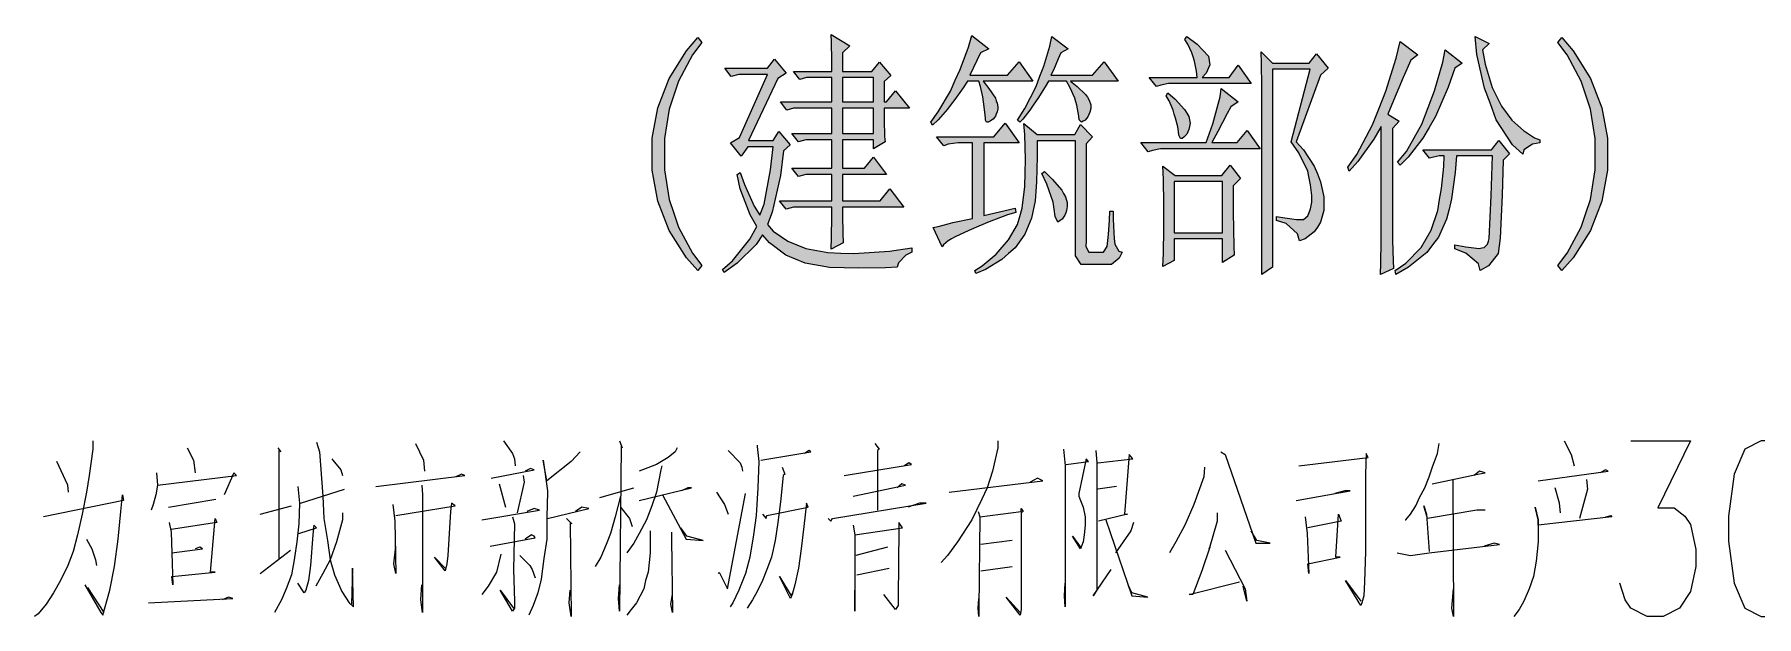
# Model space of a CAD drawing. Header units: millimetres. Extents: x 0 to 586, y 0 to 414.
# Drawn here: x 413.83 to 455.6, y 370.33 to 384.45 of the extents above; entities that cross this region are included whole.
import ezdxf

# ---------------------------------------------------------------- set-up
doc = ezdxf.new("R2010")
doc.units = ezdxf.units.MM

msp = doc.modelspace()

# ---------------------------------------------------------------- hatches: boundary and pattern name
h = msp.add_hatch(color=0)
h.dxf.hatch_style = 2
h.paths.add_polyline_path([(430.022, 384.252611), (429.792694, 383.956278), (429.4505, 383.31775), (429.337611, 382.975556), (429.224722, 382.636889), (429.111833, 381.924278), (429.111833, 381.550333), (429.111833, 381.165806), (429.224722, 380.449667), (429.337611, 380.114528), (429.4505, 379.779389), (429.792694, 379.147917), (430.022, 378.848056), (429.923222, 378.724583), (429.644528, 379.035028), (429.22825, 379.69825), (429.090667, 380.051028), (428.949556, 380.403806), (428.811972, 381.155222), (428.811972, 381.550333), (428.811972, 381.934861), (428.949556, 382.672167), (429.090667, 383.024944), (429.22825, 383.38125), (429.644528, 384.055056), (429.923222, 384.376083)])
h = msp.add_hatch(color=0)
h.paths.add_polyline_path([(434.442306, 382.665111), (434.442306, 382.379361), (434.452889, 381.973667), (434.463472, 381.846667), (434.184778, 381.673806), (434.184778, 381.896056), (433.433361, 381.896056), (433.433361, 381.204611), (433.966056, 381.204611), (434.184778, 381.47625), (434.502278, 381.056444), (433.433361, 381.056444), (433.433361, 380.410861), (434.343528, 380.410861), (434.583417, 380.707194), (434.918556, 380.259167), (433.433361, 380.259167), (433.433361, 380.061611), (433.443944, 379.627694), (433.451, 379.394861), (433.154667, 379.243167), (433.16525, 379.528917), (433.175833, 380.036917), (433.175833, 380.259167), (432.2445, 380.259167), (432.064583, 380.209778), (431.905833, 380.410861), (433.175833, 380.410861), (433.175833, 381.056444), (432.540833, 381.056444), (432.360917, 381.003528), (432.202167, 381.204611), (433.175833, 381.204611), (433.175833, 381.896056), (432.540833, 381.896056), (432.360917, 381.846667), (432.202167, 382.04775), (433.175833, 382.04775), (433.175833, 382.665111), (432.2445, 382.665111), (432.08575, 382.615722), (431.927, 382.813278), (433.175833, 382.813278), (433.175833, 383.405944), (432.558472, 383.405944), (432.399722, 383.356556), (432.2445, 383.554111), (433.175833, 383.554111), (433.175833, 383.815167), (433.16525, 384.263194), (433.154667, 384.450167), (433.60975, 384.175), (433.433361, 384.002139), (433.433361, 383.554111), (434.145972, 383.554111), (434.325889, 383.776361), (434.601056, 383.455333), (434.442306, 383.307167), (434.442306, 382.813278), (434.502278, 382.813278), (434.721, 383.084917), (435.059667, 382.665111)])
h.paths.add_polyline_path([(433.433361, 382.665111), (433.433361, 382.04775), (434.184778, 382.04775), (434.184778, 382.665111)])
h.paths.add_polyline_path([(433.433361, 383.405944), (433.433361, 382.813278), (434.184778, 382.813278), (434.184778, 383.405944)])
h = msp.add_hatch(color=0)
h.dxf.hatch_style = 2
h.paths.add_polyline_path([(436.566028, 384.425472), (436.982306, 384.104444), (436.781222, 384.005667), (436.523694, 383.462389), (437.437389, 383.462389), (437.716083, 383.783417), (438.051222, 383.314222), (436.841194, 383.314222), (436.982306, 383.137833), (437.141056, 382.905), (437.158694, 382.8415), (437.179861, 382.781528), (437.201028, 382.693333), (437.201028, 382.668639), (437.201028, 382.643944), (437.179861, 382.569861), (437.158694, 382.520472), (437.141056, 382.471083), (437.084611, 382.397), (437.049333, 382.372306), (437.017583, 382.347611), (436.961139, 382.322917), (436.939972, 382.322917), (436.922333, 382.322917), (436.901167, 382.372306), (436.901167, 382.421694), (436.890583, 382.495778), (436.865889, 382.693333), (436.851778, 382.816806), (436.837667, 382.940278), (436.781222, 383.19075), (436.742417, 383.314222), (436.46725, 383.314222), (436.357889, 383.151944), (436.156806, 382.87325), (436.068611, 382.756833), (435.980417, 382.636889), (435.751111, 382.382889), (435.613528, 382.248833), (435.574722, 382.322917), (435.751111, 382.569861), (436.050972, 383.077861), (436.167389, 383.338917), (436.287333, 383.596444), (436.484889, 384.14325)])
h = msp.add_hatch(color=0)
h.dxf.hatch_style = 2
h.paths.add_polyline_path([(438.506306, 384.400778), (438.904944, 384.104444), (438.725028, 384.005667), (438.665056, 383.8575), (438.548639, 383.585861), (438.488667, 383.462389), (439.497611, 383.462389), (439.776306, 383.783417), (440.114972, 383.314222), (438.964917, 383.314222), (439.123667, 383.19075), (439.32475, 382.996722), (439.370611, 382.929694), (439.416472, 382.859139), (439.458806, 382.742722), (439.458806, 382.693333), (439.458806, 382.654528), (439.434111, 382.562806), (439.409417, 382.506361), (439.384722, 382.453444), (439.314167, 382.372306), (439.271833, 382.347611), (439.225972, 382.322917), (439.173056, 382.382889), (439.162472, 382.471083), (439.151889, 382.55575), (439.116611, 382.732139), (439.091917, 382.816806), (439.067222, 382.905), (438.954333, 383.151944), (438.866139, 383.314222), (438.428694, 383.314222), (438.347556, 383.176639), (438.171167, 382.897944), (438.072389, 382.756833), (437.973611, 382.612194), (437.804278, 382.397), (437.733722, 382.322917), (437.67375, 382.372306), (437.853667, 382.654528), (438.125306, 383.187222), (438.220556, 383.437694), (438.315806, 383.684639), (438.456917, 384.167944)])
h = msp.add_hatch(color=0)
h.dxf.hatch_style = 2
h.paths.add_polyline_path([(440.866389, 383.409472), (442.037611, 383.409472), (442.016444, 383.557639), (441.967056, 383.804583), (441.938833, 383.903361), (441.907083, 384.002139), (441.808306, 384.213806), (441.73775, 384.326694), (441.780083, 384.400778), (442.037611, 384.213806), (442.30925, 383.924528), (442.323361, 383.818694), (442.337472, 383.712861), (442.256333, 383.50825), (442.157556, 383.409472), (442.810194, 383.409472), (443.028917, 383.705806), (443.346417, 383.261306), (441.423778, 383.261306), (441.342639, 383.261306), (441.155667, 383.2225), (441.046306, 383.183694)])
h = msp.add_hatch(color=0)
h.dxf.hatch_style = 2
h.paths.add_polyline_path([(446.775417, 379.768806), (446.775417, 379.458361), (446.786, 378.960944), (446.796583, 378.7775), (446.479083, 378.629333), (446.486139, 378.911556), (446.496722, 379.419556), (446.496722, 379.641806), (446.496722, 382.220611), (446.320333, 381.910167), (445.932278, 381.366889), (445.724139, 381.130528), (445.685333, 381.229306), (445.904056, 381.53975), (446.285056, 382.255889), (446.447333, 382.665111), (446.613139, 383.074333), (446.863611, 383.878667), (446.955333, 384.277306), (447.38925, 383.95275), (447.212861, 383.829278), (447.032944, 383.409472), (446.75425, 382.753306), (446.655472, 382.516944), (446.934167, 382.344083), (446.775417, 382.171222)])
h = msp.add_hatch(color=0)
h.dxf.hatch_style = 2
h.paths.add_polyline_path([(448.779194, 384.400778), (449.114333, 384.227917), (448.955583, 384.076222), (449.015556, 383.7305), (449.188417, 383.162528), (449.304833, 382.93675), (449.417722, 382.7145), (449.668194, 382.368778), (449.809306, 382.245306), (449.946889, 382.118306), (450.215, 381.945444), (450.345528, 381.896056), (450.345528, 381.821972), (450.165611, 381.786694), (449.957472, 381.649111), (449.92925, 381.550333), (449.678778, 381.772583), (449.287194, 382.379361), (449.146083, 382.763889), (449.001444, 383.148417), (448.818, 383.966861)])
h = msp.add_hatch(color=0)
h.dxf.hatch_style = 2
h.paths.add_polyline_path([(450.779444, 384.252611), (450.878222, 384.376083), (451.156917, 384.055056), (451.573194, 383.38125), (451.710778, 383.024944), (451.848361, 382.672167), (451.989472, 381.934861), (451.989472, 381.550333), (451.989472, 381.155222), (451.848361, 380.403806), (451.710778, 380.051028), (451.573194, 379.69825), (451.156917, 379.035028), (450.878222, 378.724583), (450.779444, 378.848056), (451.005222, 379.147917), (451.347417, 379.779389), (451.463833, 380.114528), (451.576722, 380.449667), (451.689611, 381.165806), (451.689611, 381.550333), (451.689611, 381.924278), (451.576722, 382.636889), (451.463833, 382.975556), (451.347417, 383.31775), (451.005222, 383.956278)])
h = msp.add_hatch(color=0)
h.dxf.hatch_style = 2
h.paths.add_polyline_path([(443.603944, 378.629333), (443.603944, 382.887361), (443.603944, 383.183694), (443.593361, 383.755194), (443.582778, 384.026833), (443.861472, 383.755194), (444.754, 383.755194), (444.930389, 383.977444), (445.209083, 383.631722), (445.029167, 383.458861), (444.4365, 381.846667), (444.612889, 381.649111), (444.870417, 381.257528), (444.951556, 381.067028), (445.029167, 380.873), (445.110306, 380.513167), (445.110306, 380.347361), (445.110306, 380.178028), (445.029167, 379.895806), (444.951556, 379.775861), (444.870417, 379.659444), (444.655222, 379.493639), (444.514111, 379.440722), (444.464722, 379.617111), (444.189556, 379.864056), (443.96025, 379.938139), (443.96025, 380.036917), (444.157806, 380.001639), (444.440028, 379.962833), (444.524694, 379.962833), (444.609361, 379.962833), (444.72225, 380.051028), (444.754, 380.135694), (444.782222, 380.223889), (444.813972, 380.382639), (444.813972, 380.456722), (444.813972, 380.544917), (444.782222, 380.798917), (444.754, 380.964722), (444.72225, 381.134056), (444.503528, 381.575028), (444.316556, 381.846667), (444.771639, 383.607028), (443.861472, 383.607028), (443.861472, 378.802194)])
h = msp.add_hatch(color=0)
h.dxf.hatch_style = 2
h.paths.add_polyline_path([(448.045417, 384.076222), (448.461694, 383.755194), (448.281778, 383.631722), (448.123028, 383.173111), (447.812583, 382.456972), (447.657361, 382.195917), (447.505667, 381.934861), (447.152889, 381.47625), (446.955333, 381.278694), (446.895361, 381.352778), (447.114083, 381.613833), (447.4845, 382.277056), (447.636194, 382.679222), (447.791417, 383.081389), (447.996028, 383.779889)])
h = msp.add_hatch(color=0)
h.dxf.hatch_style = 2
h.paths.add_polyline_path([(432.004611, 381.624417), (431.927, 381.03175), (431.725917, 380.139222), (431.6095, 379.842889), (431.747083, 379.680611), (432.103389, 379.433667), (432.322111, 379.345472), (432.540833, 379.260806), (433.077056, 379.162028), (433.391028, 379.147917), (433.708528, 379.133806), (434.572833, 379.197306), (435.116111, 379.271389), (435.116111, 379.172611), (434.967944, 379.098528), (434.791556, 378.911556), (434.759806, 378.802194), (434.474056, 378.788083), (433.828472, 378.781028), (433.472167, 378.788083), (433.115861, 378.795139), (432.526722, 378.900972), (432.293889, 378.99975), (432.061056, 379.098528), (431.658889, 379.394861), (431.489556, 379.592417), (431.341389, 379.359583), (430.875722, 378.900972), (430.558222, 378.675194), (430.519417, 378.749278), (430.766361, 378.960944), (431.182639, 379.483056), (431.351972, 379.7935), (431.193222, 380.075722), (430.953333, 380.707194), (430.875722, 381.056444), (430.953333, 381.105833), (431.052111, 380.8095), (431.292, 380.287389), (431.429583, 380.065139), (431.528361, 380.336778), (431.687111, 381.165806), (431.747083, 381.723194), (431.13325, 381.723194), (430.9745, 381.500944), (430.716972, 381.821972), (430.935694, 381.948972), (431.6095, 383.480028), (430.914528, 383.480028), (430.734611, 383.430639), (430.575861, 383.631722), (431.6095, 383.631722), (431.785889, 383.853972), (432.064583, 383.50825), (431.867028, 383.38125), (431.150889, 381.874889), (431.747083, 381.874889), (431.884667, 382.097139), (432.163361, 381.772583)])
h = msp.add_hatch(color=0)
h.dxf.hatch_style = 2
h.paths.add_polyline_path([(442.256333, 381.8255), (442.415083, 382.284111), (442.591472, 382.940278), (442.612639, 383.137833), (443.028917, 382.816806), (442.849, 382.693333), (442.760806, 382.531056), (442.5315, 382.097139), (442.393917, 381.8255), (443.00775, 381.8255), (443.247639, 382.121833), (443.565139, 381.677333), (441.222694, 381.677333), (441.145083, 381.677333), (440.954583, 381.638528), (440.84875, 381.60325), (440.668833, 381.8255)])
h = msp.add_hatch(color=0)
h.dxf.hatch_style = 2
h.paths.add_polyline_path([(441.321472, 383.035528), (441.501389, 382.876778), (441.730694, 382.629833), (441.780083, 382.541639), (441.829472, 382.456972), (441.86475, 382.294694), (441.847111, 382.220611), (441.833, 382.146528), (441.783611, 382.033639), (441.748333, 381.998361), (441.713056, 381.959556), (441.670722, 381.924278), (441.660139, 381.924278), (441.631917, 381.924278), (441.589583, 382.008944), (441.582528, 382.097139), (441.561361, 382.2065), (441.511972, 382.418167), (441.480222, 382.516944), (441.452, 382.615722), (441.353222, 382.837972), (441.282667, 382.961444)])
h = msp.add_hatch(color=0)
h.dxf.hatch_style = 2
h.paths.add_polyline_path([(435.712306, 381.970139), (437.098722, 381.970139), (437.377417, 382.294694), (437.716083, 381.821972), (436.862361, 381.821972), (436.862361, 380.061611), (437.617306, 380.234472), (437.634944, 380.135694), (437.437389, 380.075722), (436.989361, 379.906389), (436.742417, 379.804083), (436.495472, 379.69825), (436.163861, 379.543028), (436.079194, 379.493639), (435.994528, 379.44425), (435.881639, 379.345472), (435.849889, 379.296083), (435.634694, 379.765278), (435.751111, 379.789972), (435.991, 379.853472), (436.107417, 379.88875), (436.227361, 379.913444), (436.46725, 379.962833), (436.583667, 379.987528), (436.583667, 381.821972), (436.364944, 381.821972), (436.237944, 381.821972), (435.998056, 381.786694), (435.892222, 381.747889)])
h = msp.add_hatch(color=0)
h.dxf.hatch_style = 2
h.paths.add_polyline_path([(436.643639, 378.724583), (436.823556, 378.837472), (437.155167, 379.119694), (437.306861, 379.292556), (437.462083, 379.468944), (437.67375, 379.839361), (437.733722, 380.036917), (437.793694, 380.234472), (437.857194, 380.763639), (437.86425, 381.091722), (437.867778, 381.419806), (437.853667, 382.019528), (437.8325, 382.291167), (438.15, 382.019528), (439.063694, 382.019528), (439.201278, 382.266472), (439.497611, 381.970139), (439.338861, 381.797278), (439.338861, 379.440722), (439.331806, 379.306667), (439.409417, 379.169083), (439.497611, 379.169083), (439.698694, 379.169083), (439.765722, 379.169083), (439.850389, 379.310194), (439.8645, 379.454833), (439.882139, 379.595944), (439.906833, 379.948722), (439.913889, 380.160389), (439.995028, 380.160389), (439.995028, 379.973417), (440.009139, 379.645333), (440.02325, 379.504222), (440.040889, 379.363111), (440.132611, 379.193778), (440.21375, 379.169083), (440.143194, 379.020917), (439.956222, 378.87275), (439.836278, 378.87275), (439.360028, 378.87275), (439.222444, 378.87275), (439.081333, 379.080889), (439.081333, 379.292556), (439.081333, 381.871361), (438.15, 381.871361), (438.15, 381.486833), (438.135889, 380.873), (438.121778, 380.643694), (438.107667, 380.414389), (438.012417, 379.994583), (437.931278, 379.800556), (437.853667, 379.610056), (437.617306, 379.274917), (437.458556, 379.133806), (437.299806, 378.989167), (436.901167, 378.749278), (436.664806, 378.6505)])
h = msp.add_hatch(color=0)
h.dxf.hatch_style = 2
h.paths.add_polyline_path([(447.509194, 381.652639), (449.174306, 381.652639), (449.354222, 381.874889), (449.61175, 381.553861), (449.453, 381.402167), (449.431833, 380.548444), (449.385972, 379.50775), (449.361278, 379.320778), (449.336583, 379.137333), (449.10375, 378.837472), (448.895611, 378.728111), (448.856806, 378.886861), (448.549889, 379.147917), (448.281778, 379.246694), (448.281778, 379.345472), (448.549889, 379.296083), (448.877972, 379.260806), (448.937944, 379.271389), (448.994389, 379.2855), (449.075528, 379.366639), (449.096694, 379.433667), (449.114333, 379.500694), (449.163722, 380.537861), (449.195472, 381.504472), (448.320583, 381.504472), (448.292361, 381.105833), (448.204167, 380.46025), (448.144194, 380.213306), (448.084222, 379.966361), (447.886667, 379.532444), (447.745556, 379.345472), (447.607972, 379.162028), (447.163472, 378.802194), (446.853028, 378.629333), (446.835389, 378.728111), (447.092917, 378.900972), (447.470389, 379.2855), (447.586806, 379.493639), (447.70675, 379.705306), (447.869028, 380.181556), (447.914889, 380.449667), (447.96075, 380.71425), (448.013667, 381.243417), (448.02425, 381.504472), (447.904306, 381.504472), (447.667944, 381.451556)])
h = msp.add_hatch(color=0)
h.dxf.hatch_style = 2
h.paths.add_polyline_path([(438.329917, 381.127), (438.516889, 380.943556), (438.749722, 380.675444), (438.795583, 380.594306), (438.841444, 380.513167), (438.883778, 380.372056), (438.883778, 380.308556), (438.883778, 380.273278), (438.866139, 380.178028), (438.844972, 380.125111), (438.823806, 380.068667), (438.756778, 379.973417), (438.707389, 379.938139), (438.658, 379.899333), (438.587444, 380.036917), (438.566278, 380.209778), (438.538056, 380.382639), (438.389889, 380.816556), (438.269944, 381.077611)])
h = msp.add_hatch(color=0)
h.paths.add_polyline_path([(441.205056, 378.823361), (441.215639, 379.133806), (441.222694, 379.740583), (441.222694, 380.036917), (441.222694, 380.336778), (441.215639, 380.943556), (441.205056, 381.254), (441.501389, 381.03175), (442.630278, 381.03175), (442.831361, 381.278694), (443.088889, 380.957667), (442.908972, 380.781278), (442.908972, 380.149806), (442.919556, 379.306667), (442.930139, 379.095), (442.651444, 378.922139), (442.651444, 379.493639), (441.480222, 379.493639), (441.480222, 378.971528)])
h.paths.add_polyline_path([(441.480222, 380.880056), (441.480222, 379.641806), (442.651444, 379.641806), (442.651444, 380.880056)])

# ---------------------------------------------------------------- linework, layer by layer
at = {"color": 0, "lineweight": 0}
for points in [[(430.022, 384.252611), (429.792694, 383.956278), (429.4505, 383.31775), (429.337611, 382.975556), (429.224722, 382.636889), (429.111833, 381.924278), (429.111833, 381.550333), (429.111833, 381.165806), (429.224722, 380.449667), (429.337611, 380.114528), (429.4505, 379.779389), (429.792694, 379.147917), (430.022, 378.848056), (429.923222, 378.724583), (429.644528, 379.035028), (429.22825, 379.69825), (429.090667, 380.051028), (428.949556, 380.403806), (428.811972, 381.155222), (428.811972, 381.550333), (428.811972, 381.934861), (428.949556, 382.672167), (429.090667, 383.024944), (429.22825, 383.38125), (429.644528, 384.055056), (429.923222, 384.376083)], [(434.442306, 382.665111), (434.442306, 382.379361), (434.452889, 381.973667), (434.463472, 381.846667), (434.184778, 381.673806), (434.184778, 381.896056), (433.433361, 381.896056), (433.433361, 381.204611), (433.966056, 381.204611), (434.184778, 381.47625), (434.502278, 381.056444), (433.433361, 381.056444), (433.433361, 380.410861), (434.343528, 380.410861), (434.583417, 380.707194), (434.918556, 380.259167), (433.433361, 380.259167), (433.433361, 380.061611), (433.443944, 379.627694), (433.451, 379.394861), (433.154667, 379.243167), (433.16525, 379.528917), (433.175833, 380.036917), (433.175833, 380.259167), (432.2445, 380.259167), (432.064583, 380.209778), (431.905833, 380.410861), (433.175833, 380.410861), (433.175833, 381.056444), (432.540833, 381.056444), (432.360917, 381.003528), (432.202167, 381.204611), (433.175833, 381.204611), (433.175833, 381.896056), (432.540833, 381.896056), (432.360917, 381.846667), (432.202167, 382.04775), (433.175833, 382.04775), (433.175833, 382.665111), (432.2445, 382.665111), (432.08575, 382.615722), (431.927, 382.813278), (433.175833, 382.813278), (433.175833, 383.405944), (432.558472, 383.405944), (432.399722, 383.356556), (432.2445, 383.554111), (433.175833, 383.554111), (433.175833, 383.815167), (433.16525, 384.263194), (433.154667, 384.450167), (433.60975, 384.175), (433.433361, 384.002139), (433.433361, 383.554111), (434.145972, 383.554111), (434.325889, 383.776361), (434.601056, 383.455333), (434.442306, 383.307167), (434.442306, 382.813278), (434.502278, 382.813278), (434.721, 383.084917), (435.059667, 382.665111)], [(436.566028, 384.425472), (436.982306, 384.104444), (436.781222, 384.005667), (436.523694, 383.462389), (437.437389, 383.462389), (437.716083, 383.783417), (438.051222, 383.314222), (436.841194, 383.314222), (436.982306, 383.137833), (437.141056, 382.905), (437.158694, 382.8415), (437.179861, 382.781528), (437.201028, 382.693333), (437.201028, 382.668639), (437.201028, 382.643944), (437.179861, 382.569861), (437.158694, 382.520472), (437.141056, 382.471083), (437.084611, 382.397), (437.049333, 382.372306), (437.017583, 382.347611), (436.961139, 382.322917), (436.939972, 382.322917), (436.922333, 382.322917), (436.901167, 382.372306), (436.901167, 382.421694), (436.890583, 382.495778), (436.865889, 382.693333), (436.851778, 382.816806), (436.837667, 382.940278), (436.781222, 383.19075), (436.742417, 383.314222), (436.46725, 383.314222), (436.357889, 383.151944), (436.156806, 382.87325), (436.068611, 382.756833), (435.980417, 382.636889), (435.751111, 382.382889), (435.613528, 382.248833), (435.574722, 382.322917), (435.751111, 382.569861), (436.050972, 383.077861), (436.167389, 383.338917), (436.287333, 383.596444), (436.484889, 384.14325)], [(438.506306, 384.400778), (438.904944, 384.104444), (438.725028, 384.005667), (438.665056, 383.8575), (438.548639, 383.585861), (438.488667, 383.462389), (439.497611, 383.462389), (439.776306, 383.783417), (440.114972, 383.314222), (438.964917, 383.314222), (439.123667, 383.19075), (439.32475, 382.996722), (439.370611, 382.929694), (439.416472, 382.859139), (439.458806, 382.742722), (439.458806, 382.693333), (439.458806, 382.654528), (439.434111, 382.562806), (439.409417, 382.506361), (439.384722, 382.453444), (439.314167, 382.372306), (439.271833, 382.347611), (439.225972, 382.322917), (439.173056, 382.382889), (439.162472, 382.471083), (439.151889, 382.55575), (439.116611, 382.732139), (439.091917, 382.816806), (439.067222, 382.905), (438.954333, 383.151944), (438.866139, 383.314222), (438.428694, 383.314222), (438.347556, 383.176639), (438.171167, 382.897944), (438.072389, 382.756833), (437.973611, 382.612194), (437.804278, 382.397), (437.733722, 382.322917), (437.67375, 382.372306), (437.853667, 382.654528), (438.125306, 383.187222), (438.220556, 383.437694), (438.315806, 383.684639), (438.456917, 384.167944)], [(440.866389, 383.409472), (442.037611, 383.409472), (442.016444, 383.557639), (441.967056, 383.804583), (441.938833, 383.903361), (441.907083, 384.002139), (441.808306, 384.213806), (441.73775, 384.326694), (441.780083, 384.400778), (442.037611, 384.213806), (442.30925, 383.924528), (442.323361, 383.818694), (442.337472, 383.712861), (442.256333, 383.50825), (442.157556, 383.409472), (442.810194, 383.409472), (443.028917, 383.705806), (443.346417, 383.261306), (441.423778, 383.261306), (441.342639, 383.261306), (441.155667, 383.2225), (441.046306, 383.183694)], [(446.775417, 379.768806), (446.775417, 379.458361), (446.786, 378.960944), (446.796583, 378.7775), (446.479083, 378.629333), (446.486139, 378.911556), (446.496722, 379.419556), (446.496722, 379.641806), (446.496722, 382.220611), (446.320333, 381.910167), (445.932278, 381.366889), (445.724139, 381.130528), (445.685333, 381.229306), (445.904056, 381.53975), (446.285056, 382.255889), (446.447333, 382.665111), (446.613139, 383.074333), (446.863611, 383.878667), (446.955333, 384.277306), (447.38925, 383.95275), (447.212861, 383.829278), (447.032944, 383.409472), (446.75425, 382.753306), (446.655472, 382.516944), (446.934167, 382.344083), (446.775417, 382.171222)], [(448.779194, 384.400778), (449.114333, 384.227917), (448.955583, 384.076222), (449.015556, 383.7305), (449.188417, 383.162528), (449.304833, 382.93675), (449.417722, 382.7145), (449.668194, 382.368778), (449.809306, 382.245306), (449.946889, 382.118306), (450.215, 381.945444), (450.345528, 381.896056), (450.345528, 381.821972), (450.165611, 381.786694), (449.957472, 381.649111), (449.92925, 381.550333), (449.678778, 381.772583), (449.287194, 382.379361), (449.146083, 382.763889), (449.001444, 383.148417), (448.818, 383.966861)], [(450.779444, 384.252611), (450.878222, 384.376083), (451.156917, 384.055056), (451.573194, 383.38125), (451.710778, 383.024944), (451.848361, 382.672167), (451.989472, 381.934861), (451.989472, 381.550333), (451.989472, 381.155222), (451.848361, 380.403806), (451.710778, 380.051028), (451.573194, 379.69825), (451.156917, 379.035028), (450.878222, 378.724583), (450.779444, 378.848056), (451.005222, 379.147917), (451.347417, 379.779389), (451.463833, 380.114528), (451.576722, 380.449667), (451.689611, 381.165806), (451.689611, 381.550333), (451.689611, 381.924278), (451.576722, 382.636889), (451.463833, 382.975556), (451.347417, 383.31775), (451.005222, 383.956278)], [(443.603944, 378.629333), (443.603944, 382.887361), (443.603944, 383.183694), (443.593361, 383.755194), (443.582778, 384.026833), (443.861472, 383.755194), (444.754, 383.755194), (444.930389, 383.977444), (445.209083, 383.631722), (445.029167, 383.458861), (444.4365, 381.846667), (444.612889, 381.649111), (444.870417, 381.257528), (444.951556, 381.067028), (445.029167, 380.873), (445.110306, 380.513167), (445.110306, 380.347361), (445.110306, 380.178028), (445.029167, 379.895806), (444.951556, 379.775861), (444.870417, 379.659444), (444.655222, 379.493639), (444.514111, 379.440722), (444.464722, 379.617111), (444.189556, 379.864056), (443.96025, 379.938139), (443.96025, 380.036917), (444.157806, 380.001639), (444.440028, 379.962833), (444.524694, 379.962833), (444.609361, 379.962833), (444.72225, 380.051028), (444.754, 380.135694), (444.782222, 380.223889), (444.813972, 380.382639), (444.813972, 380.456722), (444.813972, 380.544917), (444.782222, 380.798917), (444.754, 380.964722), (444.72225, 381.134056), (444.503528, 381.575028), (444.316556, 381.846667), (444.771639, 383.607028), (443.861472, 383.607028), (443.861472, 378.802194)], [(448.045417, 384.076222), (448.461694, 383.755194), (448.281778, 383.631722), (448.123028, 383.173111), (447.812583, 382.456972), (447.657361, 382.195917), (447.505667, 381.934861), (447.152889, 381.47625), (446.955333, 381.278694), (446.895361, 381.352778), (447.114083, 381.613833), (447.4845, 382.277056), (447.636194, 382.679222), (447.791417, 383.081389), (447.996028, 383.779889)], [(432.004611, 381.624417), (431.927, 381.03175), (431.725917, 380.139222), (431.6095, 379.842889), (431.747083, 379.680611), (432.103389, 379.433667), (432.322111, 379.345472), (432.540833, 379.260806), (433.077056, 379.162028), (433.391028, 379.147917), (433.708528, 379.133806), (434.572833, 379.197306), (435.116111, 379.271389), (435.116111, 379.172611), (434.967944, 379.098528), (434.791556, 378.911556), (434.759806, 378.802194), (434.474056, 378.788083), (433.828472, 378.781028), (433.472167, 378.788083), (433.115861, 378.795139), (432.526722, 378.900972), (432.293889, 378.99975), (432.061056, 379.098528), (431.658889, 379.394861), (431.489556, 379.592417), (431.341389, 379.359583), (430.875722, 378.900972), (430.558222, 378.675194), (430.519417, 378.749278), (430.766361, 378.960944), (431.182639, 379.483056), (431.351972, 379.7935), (431.193222, 380.075722), (430.953333, 380.707194), (430.875722, 381.056444), (430.953333, 381.105833), (431.052111, 380.8095), (431.292, 380.287389), (431.429583, 380.065139), (431.528361, 380.336778), (431.687111, 381.165806), (431.747083, 381.723194), (431.13325, 381.723194), (430.9745, 381.500944), (430.716972, 381.821972), (430.935694, 381.948972), (431.6095, 383.480028), (430.914528, 383.480028), (430.734611, 383.430639), (430.575861, 383.631722), (431.6095, 383.631722), (431.785889, 383.853972), (432.064583, 383.50825), (431.867028, 383.38125), (431.150889, 381.874889), (431.747083, 381.874889), (431.884667, 382.097139), (432.163361, 381.772583)], [(433.433361, 383.405944), (433.433361, 382.813278), (434.184778, 382.813278), (434.184778, 383.405944)], [(442.256333, 381.8255), (442.415083, 382.284111), (442.591472, 382.940278), (442.612639, 383.137833), (443.028917, 382.816806), (442.849, 382.693333), (442.760806, 382.531056), (442.5315, 382.097139), (442.393917, 381.8255), (443.00775, 381.8255), (443.247639, 382.121833), (443.565139, 381.677333), (441.222694, 381.677333), (441.145083, 381.677333), (440.954583, 381.638528), (440.84875, 381.60325), (440.668833, 381.8255)], [(441.321472, 383.035528), (441.501389, 382.876778), (441.730694, 382.629833), (441.780083, 382.541639), (441.829472, 382.456972), (441.86475, 382.294694), (441.847111, 382.220611), (441.833, 382.146528), (441.783611, 382.033639), (441.748333, 381.998361), (441.713056, 381.959556), (441.670722, 381.924278), (441.660139, 381.924278), (441.631917, 381.924278), (441.589583, 382.008944), (441.582528, 382.097139), (441.561361, 382.2065), (441.511972, 382.418167), (441.480222, 382.516944), (441.452, 382.615722), (441.353222, 382.837972), (441.282667, 382.961444)], [(433.433361, 382.665111), (433.433361, 382.04775), (434.184778, 382.04775), (434.184778, 382.665111)], [(435.712306, 381.970139), (437.098722, 381.970139), (437.377417, 382.294694), (437.716083, 381.821972), (436.862361, 381.821972), (436.862361, 380.061611), (437.617306, 380.234472), (437.634944, 380.135694), (437.437389, 380.075722), (436.989361, 379.906389), (436.742417, 379.804083), (436.495472, 379.69825), (436.163861, 379.543028), (436.079194, 379.493639), (435.994528, 379.44425), (435.881639, 379.345472), (435.849889, 379.296083), (435.634694, 379.765278), (435.751111, 379.789972), (435.991, 379.853472), (436.107417, 379.88875), (436.227361, 379.913444), (436.46725, 379.962833), (436.583667, 379.987528), (436.583667, 381.821972), (436.364944, 381.821972), (436.237944, 381.821972), (435.998056, 381.786694), (435.892222, 381.747889)], [(436.643639, 378.724583), (436.823556, 378.837472), (437.155167, 379.119694), (437.306861, 379.292556), (437.462083, 379.468944), (437.67375, 379.839361), (437.733722, 380.036917), (437.793694, 380.234472), (437.857194, 380.763639), (437.86425, 381.091722), (437.867778, 381.419806), (437.853667, 382.019528), (437.8325, 382.291167), (438.15, 382.019528), (439.063694, 382.019528), (439.201278, 382.266472), (439.497611, 381.970139), (439.338861, 381.797278), (439.338861, 379.440722), (439.331806, 379.306667), (439.409417, 379.169083), (439.497611, 379.169083), (439.698694, 379.169083), (439.765722, 379.169083), (439.850389, 379.310194), (439.8645, 379.454833), (439.882139, 379.595944), (439.906833, 379.948722), (439.913889, 380.160389), (439.995028, 380.160389), (439.995028, 379.973417), (440.009139, 379.645333), (440.02325, 379.504222), (440.040889, 379.363111), (440.132611, 379.193778), (440.21375, 379.169083), (440.143194, 379.020917), (439.956222, 378.87275), (439.836278, 378.87275), (439.360028, 378.87275), (439.222444, 378.87275), (439.081333, 379.080889), (439.081333, 379.292556), (439.081333, 381.871361), (438.15, 381.871361), (438.15, 381.486833), (438.135889, 380.873), (438.121778, 380.643694), (438.107667, 380.414389), (438.012417, 379.994583), (437.931278, 379.800556), (437.853667, 379.610056), (437.617306, 379.274917), (437.458556, 379.133806), (437.299806, 378.989167), (436.901167, 378.749278), (436.664806, 378.6505)], [(447.509194, 381.652639), (449.174306, 381.652639), (449.354222, 381.874889), (449.61175, 381.553861), (449.453, 381.402167), (449.431833, 380.548444), (449.385972, 379.50775), (449.361278, 379.320778), (449.336583, 379.137333), (449.10375, 378.837472), (448.895611, 378.728111), (448.856806, 378.886861), (448.549889, 379.147917), (448.281778, 379.246694), (448.281778, 379.345472), (448.549889, 379.296083), (448.877972, 379.260806), (448.937944, 379.271389), (448.994389, 379.2855), (449.075528, 379.366639), (449.096694, 379.433667), (449.114333, 379.500694), (449.163722, 380.537861), (449.195472, 381.504472), (448.320583, 381.504472), (448.292361, 381.105833), (448.204167, 380.46025), (448.144194, 380.213306), (448.084222, 379.966361), (447.886667, 379.532444), (447.745556, 379.345472), (447.607972, 379.162028), (447.163472, 378.802194), (446.853028, 378.629333), (446.835389, 378.728111), (447.092917, 378.900972), (447.470389, 379.2855), (447.586806, 379.493639), (447.70675, 379.705306), (447.869028, 380.181556), (447.914889, 380.449667), (447.96075, 380.71425), (448.013667, 381.243417), (448.02425, 381.504472), (447.904306, 381.504472), (447.667944, 381.451556)], [(438.329917, 381.127), (438.516889, 380.943556), (438.749722, 380.675444), (438.795583, 380.594306), (438.841444, 380.513167), (438.883778, 380.372056), (438.883778, 380.308556), (438.883778, 380.273278), (438.866139, 380.178028), (438.844972, 380.125111), (438.823806, 380.068667), (438.756778, 379.973417), (438.707389, 379.938139), (438.658, 379.899333), (438.587444, 380.036917), (438.566278, 380.209778), (438.538056, 380.382639), (438.389889, 380.816556), (438.269944, 381.077611)], [(441.205056, 378.823361), (441.215639, 379.133806), (441.222694, 379.740583), (441.222694, 380.036917), (441.222694, 380.336778), (441.215639, 380.943556), (441.205056, 381.254), (441.501389, 381.03175), (442.630278, 381.03175), (442.831361, 381.278694), (443.088889, 380.957667), (442.908972, 380.781278), (442.908972, 380.149806), (442.919556, 379.306667), (442.930139, 379.095), (442.651444, 378.922139), (442.651444, 379.493639), (441.480222, 379.493639), (441.480222, 378.971528)], [(441.480222, 380.880056), (441.480222, 379.641806), (442.651444, 379.641806), (442.651444, 380.880056)], [(455.714806, 374.593556), (455.316167, 374.388944), (455.055111, 373.782167), (454.921056, 372.766167), (454.921056, 372.159389), (455.055111, 371.143389), (455.316167, 370.536611), (455.714806, 370.332), (455.975861, 370.332), (456.370972, 370.536611), (456.635556, 371.143389), (456.769611, 372.159389), (456.769611, 372.766167), (456.635556, 373.782167), (456.370972, 374.388944), (455.975861, 374.593556)]]:
    msp.add_lwpolyline(points, close=True, dxfattribs=at)
for points in [[(415.251194, 374.593556), (415.251194, 374.392472), (415.163, 373.753944), (415.095972, 373.351778), (414.986611, 372.815556), (414.87725, 372.311083), (414.771417, 371.908917), (414.640889, 371.573778), (414.4645, 371.206889), (414.291639, 370.9035), (414.11525, 370.635389), (413.921222, 370.399028), (413.833028, 370.332)], [(417.537194, 374.424222), (417.692417, 374.124361), (417.73475, 373.820972)], [(419.738528, 374.424222), (419.805556, 374.325444), (419.763222, 374.357194), (419.763222, 371.743111)], [(420.676917, 374.558278), (420.743944, 374.325444), (420.828611, 373.249472), (420.853306, 372.71325), (420.937972, 372.177028), (421.005, 371.707833), (421.114361, 371.340944), (421.287222, 370.938778), (421.463611, 370.667139), (421.569444, 370.568361), (421.548278, 371.50675), (421.527111, 370.635389)], [(423.075806, 374.526528), (423.269833, 374.124361), (423.294528, 373.85625)], [(425.210111, 374.593556), (425.428833, 374.290167), (425.474694, 374.156111), (425.495861, 373.990306)], [(427.065722, 374.325444), (426.847, 374.089083), (426.257861, 373.619889), (426.169667, 374.124361), (426.279028, 373.383528), (426.279028, 373.351778), (426.257861, 372.748528), (426.257861, 372.212306), (426.190833, 371.743111), (426.127333, 371.238639), (426.039139, 370.9035), (425.929778, 370.600111), (425.820417, 370.367278)], [(428.025278, 374.593556), (428.088778, 374.424222), (428.067611, 374.4595), (428.025278, 370.466056), (428.000583, 370.769444), (428.025278, 371.104583)], [(429.41875, 374.424222), (429.376417, 374.325444), (429.200028, 374.191389), (428.917806, 374.022056), (428.501528, 373.85625)], [(430.660528, 374.357194), (430.946278, 374.057333), (430.988611, 373.955028), (431.009778, 373.85625)], [(431.359028, 374.49125), (431.359028, 374.4595), (431.401361, 374.089083), (431.380194, 373.450556), (431.337861, 372.780278), (431.270833, 372.311083), (431.186167, 371.774861), (431.076806, 371.372694), (430.921583, 370.970528), (430.769889, 370.667139), (430.706389, 370.568361)], [(431.447222, 374.124361), (432.667833, 374.325444), (432.621972, 374.357194), (432.512611, 374.290167)], [(434.213, 374.526528), (434.322361, 374.392472), (434.280028, 374.357194), (434.280028, 372.914333)], [(437.201028, 374.593556), (437.201028, 374.424222), (437.0705, 373.85625), (436.939972, 373.450556), (436.809444, 373.182444), (436.569556, 372.6815), (436.220306, 372.145278), (435.980417, 371.810139), (435.828722, 371.640806)], [(438.792056, 374.392472), (438.834389, 373.990306), (438.834389, 370.568361), (438.813222, 370.836472), (438.834389, 371.139861)], [(439.575222, 374.357194), (439.599917, 374.057333), (439.599917, 370.970528), (439.511722, 370.836472), (439.949167, 371.475)], [(439.621083, 374.057333), (440.471278, 374.156111), (440.383083, 374.258417), (440.273722, 372.815556), (440.34075, 372.815556), (439.64225, 372.646222)], [(442.605583, 374.325444), (442.714944, 374.258417), (443.455778, 372.11), (443.501639, 372.11), (443.805028, 372.11), (443.480472, 372.177028), (443.346417, 372.413389)], [(444.503528, 373.990306), (446.18275, 374.191389), (446.136889, 374.290167), (446.115722, 373.789222), (446.115722, 371.908917), (446.094556, 371.171611), (446.073389, 370.836472), (446.031056, 370.667139), (446.006361, 370.600111), (445.635944, 371.206889), (446.006361, 370.702417)], [(447.075278, 372.6815), (447.096444, 372.6815), (447.205806, 372.815556), (447.336333, 373.016639), (447.424528, 373.217722), (447.555056, 373.450556), (447.664417, 373.722194), (447.752611, 373.990306), (447.816111, 374.156111), (447.861972, 374.290167), (447.904306, 374.526528)], [(450.934667, 374.593556), (451.107528, 374.258417), (451.174556, 373.990306)], [(452.550389, 374.593556), (454.000306, 374.593556), (453.210083, 372.970778), (453.605194, 372.970778), (453.86625, 372.766167), (454.000306, 372.565083), (454.130833, 371.954778), (454.130833, 371.549083), (454.000306, 370.942306), (453.735722, 370.536611), (453.340611, 370.332), (452.9455, 370.332), (452.550389, 370.536611), (452.416333, 370.737694), (452.285806, 371.143389)], [(414.662056, 373.351778), (414.640889, 373.521111), (414.376306, 374.089083)], [(421.047333, 374.156111), (421.0685, 374.124361), (421.266056, 373.888), (421.308389, 373.753944)], [(424.906722, 373.686917), (425.954472, 373.888), (425.866278, 373.923278), (425.73575, 373.85625)], [(429.048333, 373.990306), (429.027167, 373.888), (428.917806, 373.351778), (428.808444, 373.016639), (428.677917, 372.6815), (428.501528, 372.346361), (428.371, 372.11), (428.198139, 371.877167)], [(431.969333, 373.955028), (432.036361, 373.789222), (431.9905, 373.753944), (431.927, 373.115417), (431.859972, 372.614472), (431.796472, 372.177028), (431.708278, 371.774861), (431.598917, 371.475), (431.489556, 371.206889), (431.359028, 370.938778), (431.249667, 370.734167), (431.119139, 370.533083)], [(433.472167, 373.753944), (435.109056, 374.022056), (435.042028, 374.057333), (434.932667, 373.990306)], [(438.859083, 374.022056), (439.402361, 374.089083), (439.338861, 374.156111), (439.162472, 373.3165), (439.162472, 373.249472), (439.204806, 373.150694), (439.271833, 372.981361), (439.314167, 372.748528), (439.314167, 372.547444), (439.293, 372.311083), (439.271833, 372.145278), (439.204806, 371.975944), (439.010778, 372.279333), (439.204806, 372.011222)], [(442.214, 373.955028), (442.192833, 373.722194), (441.952944, 373.048389), (441.734222, 372.547444), (441.5155, 372.145278), (441.363806, 371.877167)], [(447.731444, 373.552861), (448.842694, 373.789222), (449.015556, 373.820972), (448.885028, 373.85625), (448.7545, 373.753944)], [(450.303194, 373.619889), (452.003583, 373.85625), (451.936556, 373.888), (451.806028, 373.820972)], [(416.796361, 373.820972), (416.817528, 373.521111), (416.775194, 373.28475), (416.711694, 373.048389), (416.665833, 372.914333)], [(416.817528, 373.521111), (418.736639, 373.753944), (418.673139, 373.820972), (418.43325, 373.28475)], [(420.218306, 373.485833), (420.264167, 373.083667), (420.243, 372.579194), (420.197139, 372.145278), (420.133639, 371.707833), (420.066611, 371.340944), (419.936083, 371.005806), (419.826722, 370.734167), (419.653861, 370.434306)], [(420.285333, 373.083667), (421.35425, 373.418806)], [(422.11625, 373.485833), (424.27525, 373.753944), (424.187056, 373.789222), (424.056528, 373.722194)], [(423.2275, 373.521111), (423.248667, 373.28475), (423.248667, 370.434306), (423.206333, 370.734167), (423.2275, 371.104583)], [(425.104278, 373.552861), (425.255972, 372.981361)], [(425.689889, 373.753944), (425.714583, 373.588139), (425.538194, 372.847306)], [(427.5455, 373.217722), (428.371, 373.450556)], [(428.501528, 373.150694), (429.768, 373.450556), (429.679806, 373.450556), (429.528111, 373.383528)], [(433.690889, 373.249472), (434.957361, 373.521111), (434.869167, 373.552861), (434.759806, 373.450556)], [(436.02275, 373.351778), (438.291111, 373.619889), (438.160583, 373.686917)], [(438.160583, 373.686917), (437.984194, 373.588139)], [(440.079694, 373.485833), (439.621083, 373.418806)], [(448.232389, 373.655167), (448.253556, 370.332), (448.207694, 370.533083), (448.253556, 371.005806)], [(450.846472, 372.847306), (450.825306, 373.083667), (450.715944, 373.450556)], [(451.477944, 373.655167), (451.502639, 373.418806), (451.305083, 372.71325)], [(415.053639, 371.104583), (415.445222, 370.434306), (415.491083, 370.367278), (415.663944, 370.970528), (415.773306, 371.542028), (415.8615, 372.212306), (415.925, 372.882583), (415.967333, 373.28475), (415.992028, 373.150694), (414.05175, 372.748528)], [(417.082111, 372.981361), (418.235694, 373.182444)], [(419.304611, 372.815556), (420.066611, 373.016639)], [(422.529, 373.048389), (422.574861, 372.646222), (422.596028, 371.372694), (422.553694, 371.609056), (422.596028, 372.042972)], [(422.596028, 372.780278), (424.035361, 373.016639), (423.947167, 373.083667), (423.926, 372.882583), (423.858972, 371.810139), (423.837806, 371.609056), (423.795472, 371.439722), (423.534417, 371.774861), (423.795472, 371.50675)], [(428.046444, 373.249472), (427.915917, 372.748528), (427.806556, 372.346361), (427.697194, 372.07825), (427.566667, 371.774861), (427.436139, 371.542028)], [(429.0695, 373.28475), (429.637472, 372.212306), (430.050222, 372.177028), (429.658639, 372.279333), (429.506944, 372.480417)], [(430.378306, 373.351778), (430.572333, 373.048389), (430.660528, 372.815556)], [(430.420639, 371.372694), (430.441806, 371.407972), (430.639361, 371.005806), (431.076806, 373.3165)], [(431.489556, 372.815556), (431.57775, 372.71325), (431.598917, 372.780278), (432.600806, 372.981361), (432.558472, 373.083667), (432.491444, 372.512167), (432.427944, 371.975944), (432.360917, 371.50675), (432.272722, 371.104583), (432.209222, 370.868222), (432.166889, 370.769444), (431.902306, 371.305667), (432.188056, 370.836472), (432.230389, 370.9035)], [(433.080583, 372.71325), (433.147611, 372.646222), (433.189944, 372.71325), (435.458306, 373.083667), (435.303083, 373.083667), (435.020861, 372.981361)], [(444.4365, 373.150694), (445.745306, 373.383528), (445.614778, 373.383528), (445.374889, 373.3165)], [(449.015556, 372.914333), (448.818, 372.914333), (447.622083, 372.71325), (447.533889, 373.016639), (447.597389, 372.815556), (447.664417, 371.908917)], [(417.103278, 372.614472), (417.145611, 372.378111), (417.166778, 371.877167), (417.187944, 371.104583), (417.166778, 371.305667), (418.214528, 371.407972), (418.105167, 371.407972), (418.214528, 372.71325), (418.256861, 372.614472), (417.145611, 372.445139)], [(421.308389, 372.847306), (421.308389, 372.6815), (421.156694, 372.145278), (421.005, 371.707833), (420.828611, 371.372694), (420.65575, 371.072833)], [(424.688, 372.6815), (426.085, 372.914333), (425.954472, 372.949611), (425.778083, 372.882583)], [(425.428833, 372.748528), (425.474694, 372.579194), (425.45, 371.475), (425.474694, 370.702417), (425.474694, 370.533083), (425.428833, 370.466056), (425.125444, 370.970528), (425.45, 370.533083)], [(426.279028, 372.71325), (427.280917, 372.949611), (427.108056, 372.981361), (426.956361, 372.882583)], [(426.737639, 372.71325), (426.868167, 372.579194), (426.825833, 372.614472), (426.847, 370.332), (426.801139, 370.667139), (426.825833, 370.970528)], [(428.046444, 372.981361), (428.265167, 372.71325), (428.328667, 372.512167)], [(433.733222, 372.311083), (434.890333, 372.480417), (434.802139, 372.614472), (434.802139, 372.445139), (434.780972, 370.801194), (434.780972, 370.600111), (434.717472, 370.501333), (434.431722, 370.868222)], [(436.72125, 372.882583), (436.763583, 372.748528), (436.742417, 370.533083), (436.742417, 370.332), (436.72125, 370.533083), (436.742417, 370.769444)], [(436.763583, 372.748528), (437.769, 372.882583), (437.769, 372.949611), (437.811333, 372.882583), (437.769, 372.847306), (437.769, 370.501333), (437.744306, 370.367278), (437.398583, 370.801194), (437.744306, 370.434306)], [(439.815111, 372.6815), (440.450111, 370.836472), (440.841694, 370.801194), (440.450111, 370.9035), (440.361917, 371.104583)], [(440.492444, 372.614472), (440.425417, 372.413389), (440.055, 371.877167)], [(442.520917, 372.847306), (442.520917, 372.646222), (442.323361, 371.975944), (442.344528, 372.011222), (442.1505, 371.439722), (441.931778, 370.868222), (441.843583, 370.868222), (443.064194, 371.171611)], [(444.655222, 372.748528), (444.701083, 372.346361), (444.743417, 371.372694), (444.72225, 371.609056), (445.505417, 371.774861), (445.396056, 371.774861), (445.463083, 372.815556), (445.526583, 372.646222), (444.72225, 372.480417)], [(451.936556, 372.748528), (452.067083, 372.780278), (452.08825, 372.748528), (450.303194, 372.547444), (450.303194, 372.6815), (450.236167, 372.981361), (450.303194, 372.6815), (450.303194, 372.145278), (450.257333, 371.676083), (450.193833, 371.305667), (450.084472, 371.005806), (449.953944, 370.702417), (449.844583, 370.501333), (449.714056, 370.332)], [(415.095972, 372.212306), (415.2265, 371.975944), (415.314694, 371.707833), (415.335861, 371.573778)], [(420.243, 372.346361), (420.676917, 372.480417), (420.613417, 372.547444), (420.588722, 372.311083), (420.525222, 371.573778), (420.482889, 371.206889), (420.415861, 370.970528), (420.373528, 370.9035), (420.218306, 371.139861)], [(424.885556, 372.042972), (425.975639, 372.244056), (425.954472, 372.279333), (425.887444, 372.311083), (425.73575, 372.212306)], [(428.766111, 372.413389), (428.766111, 371.877167), (428.741417, 371.640806), (428.72025, 371.407972), (428.65675, 371.206889), (428.610889, 371.005806), (428.526222, 370.836472), (428.438028, 370.667139), (428.3075, 370.501333), (428.198139, 370.367278)], [(429.288222, 372.378111), (429.288222, 372.212306), (429.309389, 370.434306), (429.267056, 370.635389), (429.309389, 370.868222)], [(433.690889, 372.547444), (433.733222, 372.311083), (433.733222, 371.676083), (433.733222, 371.305667), (433.733222, 370.466056), (433.733222, 370.635389), (433.733222, 370.970528)], [(437.550278, 372.177028), (436.788278, 372.07825)], [(417.166778, 371.877167), (417.907611, 371.975944), (417.844111, 372.011222), (417.73475, 371.975944)], [(419.304611, 371.372694), (420.045444, 371.944194)], [(425.146611, 371.841889), (425.03725, 371.407972), (424.839694, 371.072833), (424.688, 370.868222)], [(425.605222, 371.810139), (425.845111, 371.573778), (425.908611, 371.475), (425.975639, 371.273917)], [(434.519917, 372.011222), (433.757917, 371.810139)], [(442.714944, 371.944194), (443.194722, 371.005806), (443.240583, 370.702417), (443.152389, 371.072833)], [(446.88125, 371.877167), (447.205806, 371.810139), (447.664417, 371.877167), (449.364806, 372.07825), (449.234278, 372.11), (448.994389, 372.042972)], [(433.779083, 371.340944), (434.56225, 371.50675)], [(436.788278, 371.439722), (437.550278, 371.542028)], [(415.117139, 371.037556), (415.51225, 370.434306), (415.491083, 370.434306)], [(416.602333, 370.667139), (418.648444, 370.769444), (418.542611, 370.801194), (418.387389, 370.734167)]]:
    msp.add_lwpolyline(points, dxfattribs=at)

doc.saveas('drawing.dxf')
